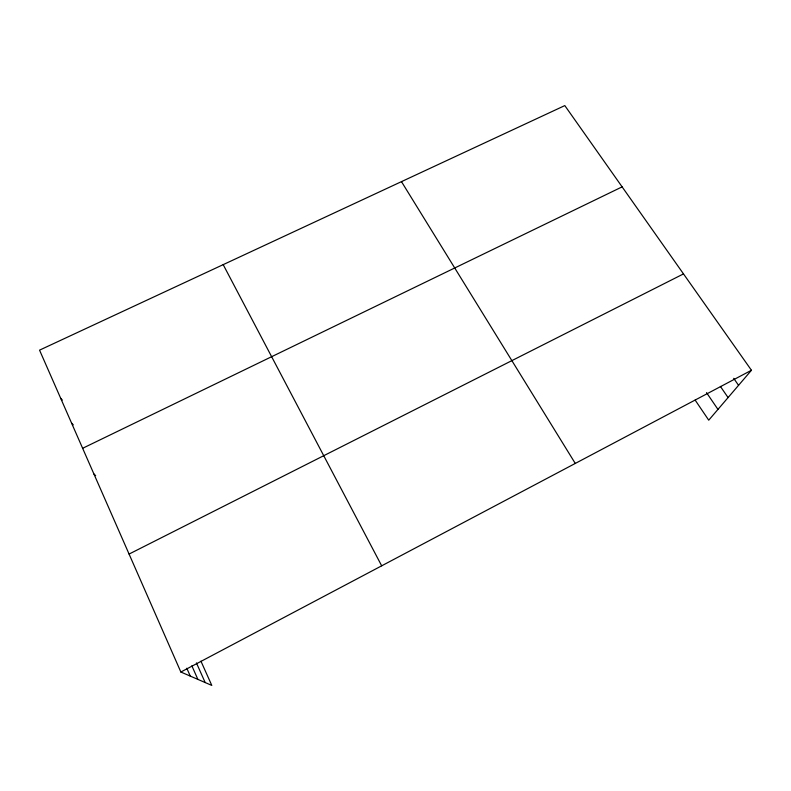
<?xml version="1.0" encoding="UTF-8"?>
<svg xmlns="http://www.w3.org/2000/svg" width="791" height="791" viewBox="0 0 791 791"><rect width="100%" height="100%" fill="white"/><g stroke="black" fill="none" stroke-linecap="round" stroke-linejoin="round"><path stroke-width="1.19" d="M200.954 661.187L211.79 685.411L180.862 672.024L39.55 350.146L564.804 105.589L751.45 370.267L708.736 420.179L695.141 400.078M180.862 672.024L751.45 370.267M129.081 554.066L683.503 273.904M82.64 448.289L622.122 186.864M93.921 473.987L95.662 475.628M71.566 423.076L73.276 424.836M60.699 398.318L62.331 400.068M733.692 378.335L738.557 385.326M720.393 386.413L728.086 397.576M706.511 392.623L717.961 409.402M401.472 181.633L575.275 463.437M223.191 264.639L381.677 565.812M196.425 662.907L205.176 682.544M191.867 665.844L197.879 679.39M186.805 668.237L190.275 676.097"/></g></svg>
